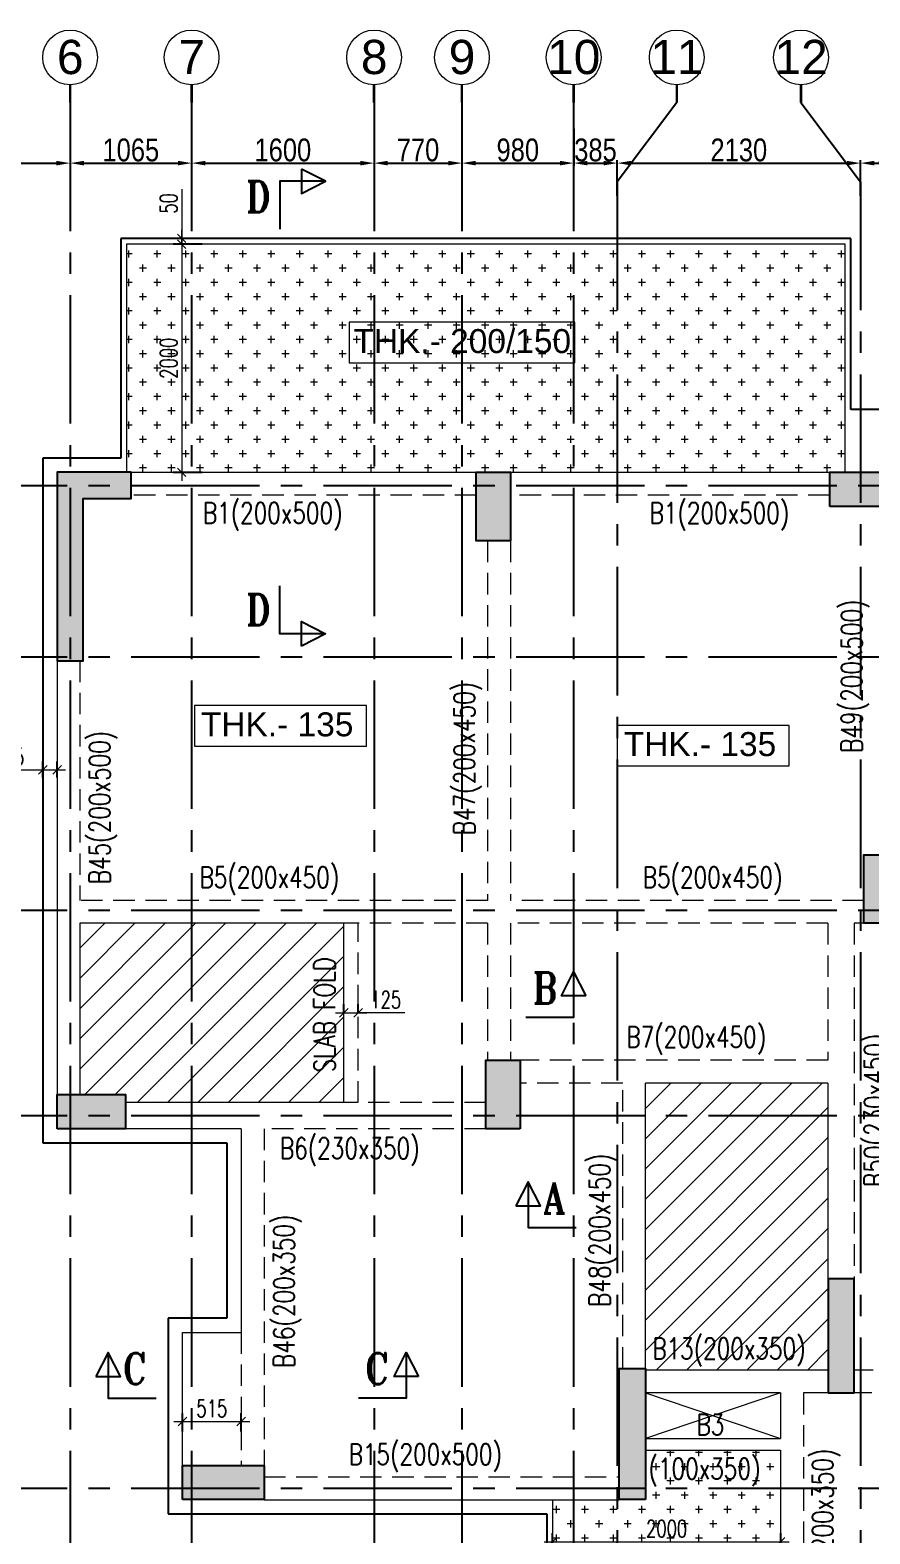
# Model space of a CAD drawing. Header units: millimetres. Extents: x 1255966 to 1543012, y 318612 to 465611.
# Drawn here: x 1376494 to 1383859, y 357228 to 370403 of the extents above; entities that cross this region are included whole.
import ezdxf
from ezdxf.enums import TextEntityAlignment as Align

# ---------------------------------------------------------------- set-up
doc = ezdxf.new("R2010")
doc.units = ezdxf.units.MM
doc.header["$LTSCALE"] = 500
doc.header["$MEASUREMENT"] = 0
doc.header["$PDMODE"] = 34
doc.linetypes.add('HIDDEN', pattern=[0.375, 0.25, -0.125])
doc.linetypes.add('Site$0$CENTER2', pattern=[1.125, 0.75, -0.125, 0.125, -0.125])
doc.layers.get('Defpoints').update_dxf_attribs({"lineweight": 0})
for name, color, linetype in [('3BEAM NO', 6, 'Continuous'), ('GRID', 7, 'Continuous'), ('GRID DIM', 7, 'Continuous'), ('S-COLUMN-HATCH', 253, 'Continuous'), ('S-FRAMING PLAN', 4, 'Continuous'), ('sec', 31, 'Continuous'), ('T BEAM N', 3, 'Continuous'), ('TEXT-20', 3, 'Continuous'), ('TOWER AREA COLUMN.', 6, 'Continuous')]:
    doc.layers.add(name, color=color, linetype=linetype)
for name, color, linetype, lineweight in [('CALL', 1, 'Continuous', 18), ('CUT OUT', 1, 'Continuous', 13), ('dim-M', 1, 'Continuous', 15), ('GRID NO.', 7, 'Continuous', 20), ('HATCH', 1, 'Continuous', 5), ('TEXT 01', 3, 'Continuous', 15), ('TOWER AREA BEAM..', 3, 'Continuous', 20), ('TOWER COL HATCH', 253, 'Continuous', 20)]:
    doc.layers.add(name, color=color, linetype=linetype, lineweight=lineweight)
doc.layers.add('PROJECTION', color=7, linetype='HIDDEN', true_color=0xff4000)
doc.layers.add('STAIR', color=7, linetype='Continuous', true_color=0x3f4f7f)
doc.styles.add('2MM', font='romans.shx', dxfattribs={"width": 0.7})
doc.styles.add('ABHI', font='arial.ttf')
doc.styles.add('D50', font='arial.ttf', dxfattribs={"width": 0.8})
doc.styles.add('RT', font='romant.shx', dxfattribs={"height": 8})
doc.styles.add('S-T', font='romans.shx')
doc.dimstyles.new('INNER DIM', dxfattribs={"dimtxt": 200, "dimasz": 120, "dimexe": 25, "dimexo": 25, "dimgap": 12, "dimtad": 1, "dimdec": 0, "dimrnd": 5, "dimzin": 0, "dimdsep": 46, "dimtxsty": 'D50', "dimcen": 0.09, "dimdle": 25, "dimclrt": 6, "dimadec": 0, "dimazin": 0, "dimtfac": 1, "dimtdec": 0, "dimtofl": 0, "dimtmove": 1, "dimatfit": 3, "dimfxl": 75, "dimtolj": 1, "dimtzin": 0, "dimarcsym": 0})
doc.dimstyles.new('RAJESH', dxfattribs={"dimtxt": 200, "dimasz": 180, "dimexe": 100, "dimexo": 250, "dimgap": 50, "dimtad": 2, "dimdec": 0, "dimrnd": 5, "dimzin": 1, "dimdsep": 46, "dimtxsty": '2MM', "dimblk": 'OBLIQUE', "dimcen": 0, "dimdle": 100, "dimclrd": 1, "dimclre": 1, "dimclrt": 3, "dimadec": 0, "dimazin": 0, "dimtfac": 1, "dimtdec": 0, "dimtix": 1, "dimtmove": 2, "dimatfit": 3, "dimfxl": 1, "dimtolj": 1, "dimlwd": -1, "dimarcsym": 0})
pattern_1 = [(90, (-1381890.62, -304839.69), (-125, 125), [62.5, -187.5]), (180, (-1381859.37, -304808.44), (-125, -125), [62.5, -187.5])]
pattern_2 = [(45, (-1381890.62, -304839.69), (-132.582521, 132.582521), [])]

# ---------------------------------------------------------------- blocks, each defined once
blk = doc.blocks.new('A$Ca8bcdc7a')
at = {"layer": 'HATCH', "ltscale": 10}
h = blk.add_hatch(dxfattribs=at)
h.set_pattern_fill('CROSS', color=1, scale=500, angle=90)
h.set_pattern_definition(pattern_1)
h.paths.add_polyline_path([(1750, 11000), (-4550, 11000), (-4550, 9000), (-4510, 9000), (-1485, 9000), (-1185, 9000), (1465, 9000), (1750, 9000)])
h = blk.add_hatch(dxfattribs=at)
h.set_pattern_fill('ANSI31', color=1, scale=1500)
h.set_pattern_definition(pattern_2)
h.paths.add_polyline_path([(-4960, 5050), (-4960, 3550), (-4560, 3550), (-4560, 3480), (-2645, 3480), (-2645, 5050)])
h = blk.add_hatch(dxfattribs=at)
h.set_pattern_fill('ANSI31', color=1, scale=1500)
h.set_pattern_definition(pattern_2)
h.paths.add_polyline_path([(1600, 1135), (1600, 1935), (1600, 3650), (0, 3650), (0, 1135)])
h = blk.add_hatch(dxfattribs=at)
h.set_pattern_fill('CROSS', color=1, scale=500, angle=90)
h.set_pattern_definition(pattern_1)
h.paths.add_polyline_path([(1185, 435), (0, 435), (0, 0), (-230, 0), (-815, 0), (-815, -1410), (-25, -1410), (1185, -1410)])
at = {"layer": 'CUT OUT', "color": 1, "ltscale": 10}
for p, q in [((1185, 935), (0, 535)), ((0, 935), (1185, 535))]:
    blk.add_line(p, q, dxfattribs=at)
at = {"layer": 'S-FRAMING PLAN', "color": 3, "linetype": 'ByBlock', "lineweight": 20, "ltscale": 10}
for p, q in [((-1485, 9000), (-4510, 9000)), ((1615, 9000), (-1185, 9000)), ((-5160, 7350), (-5160, 3550)), ((-4960, 5050), (-4960, 3550)), ((-2645, 5050), (-4960, 5050)), ((-2645, 3480), (-2645, 5050)), ((0, 1150), (0, 3650)), ((1600, 3650), (0, 3650)), ((1600, 3650), (1600, 1935)), ((-2645, 3480), (-4560, 3480)), ((-3545, 3250), (-4560, 3250)), ((-3545, 3250), (-3545, 1465)), ((1600, 1135), (0, 1135)), ((1185, 935), (0, 935)), ((1185, 935), (1185, 535)), ((1600, 935), (1385, 935)), ((0, 535), (1185, 535)), ((0, 435), (1185, 435)), ((1185, 435), (1185, -1410)), ((-3345, 0), (-230, 0)), ((-815, 0), (-815, -1410))]:
    blk.add_line(p, q, dxfattribs=at)
for points in [[(1750, 9000), (1750, 11000), (-4550, 11000), (-4550, 9000)], [(-4060, 300), (-4060, 1465), (-3545, 1465)]]:
    blk.add_lwpolyline(points, dxfattribs=at)
at = {"layer": 'TOWER AREA BEAM..', "color": 3, "linetype": 'HIDDEN', "ltscale": 1.5}
for p, q in [((-1485, 8800), (-4510, 8800)), ((1615, 8800), (-1185, 8800)), ((-1385, 8400), (-1385, 5250)), ((-1185, 8400), (-1185, 5250)), ((-4960, 7350), (-4960, 5250)), ((-1385, 5250), (-4960, 5250)), ((1915, 5250), (-1185, 5250)), ((-1385, 5050), (-2645, 5050)), ((-2520, 3480), (-2520, 5050)), ((-1385, 5050), (-1385, 3850)), ((-1185, 5050), (-1185, 3850)), ((1600, 5050), (-1185, 5050)), ((1600, 5050), (1600, 3850)), ((1915, 5050), (1830, 5050)), ((1830, 5050), (1830, 1935)), ((1600, 3850), (-1100, 3850)), ((-200, 3650), (-1100, 3650)), ((-200, 1150), (-200, 3650)), ((-1400, 3480), (-2645, 3480)), ((-1400, 3250), (-3345, 3250)), ((-3345, 3250), (-3345, 300)), ((-3545, 1465), (-3545, 300)), ((5935, 1135), (1830, 1135)), ((1385, 935), (1385, -1410)), ((4235, 935), (1830, 935)), ((-3345, 200), (-230, 200))]:
    blk.add_line(p, q, dxfattribs=at)
blk = doc.blocks.new('GRID MARK')
at = {"layer": 'GRID NO.', "const_width": 50}
blk.add_lwpolyline([(0, -541), (0, -891)], dxfattribs=at)
at = {"layer": 'GRID NO.'}
blk.add_circle((0, 0), 541, dxfattribs=at)
at = {"layer": 'GRID NO.', "style": 'D50', "width": 0.8}
blk.add_attdef('Y1', text='', height=500, dxfattribs=at).set_placement((-33, -267), align=Align.CENTER)
blk = doc.blocks.new('*D15')
at = {"layer": 'Defpoints', "color": 0, "linetype": 'Continuous', "transparency": 16777216}
for p in [(1374411, 258711), (1376846, 258711), (1376846, 258393)]:
    blk.add_point(p, dxfattribs=at)
at = {"layer": 'GRID DIM', "color": 0, "linetype": 'Continuous', "lineweight": -2, "transparency": 16777216}
for p, q in [((1374411, 258686), (1374411, 258368)), ((1376846, 258686), (1376846, 258368))]:
    blk.add_line(p, q, dxfattribs=at)
at = {"layer": 'GRID DIM', "linetype": 'Continuous', "lineweight": -2, "transparency": 16777216}
blk.add_line((1374531, 258393), (1376726, 258393), dxfattribs=at)
at = {"layer": 'GRID DIM', "linetype": 'Continuous', "transparency": 16777216}
for points in [[(1374531, 258413), (1374531, 258373), (1374411, 258393)], [(1376726, 258413), (1376726, 258373), (1376846, 258393)]]:
    blk.add_solid(points, dxfattribs=at)
at = {"layer": 'GRID DIM', "linetype": 'Continuous', "transparency": 16777216, "insert": (1375628, 258507), "char_height": 200, "attachment_point": 5, "style": 'D50'}
blk.add_mtext('\\A1;2435', dxfattribs=at)
blk = doc.blocks.new('*D16')
at = {"layer": 'Defpoints', "color": 0, "linetype": 'Continuous', "transparency": 16777216}
for p in [(1376846, 258711), (1377911, 258711), (1377911, 258393)]:
    blk.add_point(p, dxfattribs=at)
at = {"layer": 'GRID DIM', "color": 0, "linetype": 'Continuous', "lineweight": -2, "transparency": 16777216}
for p, q in [((1376846, 258686), (1376846, 258368)), ((1377911, 258686), (1377911, 258368))]:
    blk.add_line(p, q, dxfattribs=at)
at = {"layer": 'GRID DIM', "linetype": 'Continuous', "lineweight": -2, "transparency": 16777216}
blk.add_line((1376966, 258393), (1377791, 258393), dxfattribs=at)
at = {"layer": 'GRID DIM', "linetype": 'Continuous', "transparency": 16777216}
for points in [[(1376966, 258413), (1376966, 258373), (1376846, 258393)], [(1377791, 258413), (1377791, 258373), (1377911, 258393)]]:
    blk.add_solid(points, dxfattribs=at)
at = {"layer": 'GRID DIM', "linetype": 'Continuous', "transparency": 16777216, "insert": (1377378, 258507), "char_height": 200, "attachment_point": 5, "style": 'D50'}
blk.add_mtext('\\A1;1065', dxfattribs=at)
blk = doc.blocks.new('*D17')
at = {"layer": 'Defpoints', "color": 0, "linetype": 'Continuous', "transparency": 16777216}
for p in [(1377911, 258711), (1379511, 258634), (1379511, 258393)]:
    blk.add_point(p, dxfattribs=at)
at = {"layer": 'GRID DIM', "color": 0, "linetype": 'Continuous', "lineweight": -2, "transparency": 16777216}
for p, q in [((1377911, 258686), (1377911, 258368)), ((1379511, 258609), (1379511, 258368))]:
    blk.add_line(p, q, dxfattribs=at)
at = {"layer": 'GRID DIM', "linetype": 'Continuous', "lineweight": -2, "transparency": 16777216}
blk.add_line((1378031, 258393), (1379391, 258393), dxfattribs=at)
at = {"layer": 'GRID DIM', "linetype": 'Continuous', "transparency": 16777216}
for points in [[(1378031, 258413), (1378031, 258373), (1377911, 258393)], [(1379391, 258413), (1379391, 258373), (1379511, 258393)]]:
    blk.add_solid(points, dxfattribs=at)
at = {"layer": 'GRID DIM', "linetype": 'Continuous', "transparency": 16777216, "insert": (1378711, 258507), "char_height": 200, "attachment_point": 5, "style": 'D50'}
blk.add_mtext('\\A1;1600', dxfattribs=at)
blk = doc.blocks.new('*D18')
at = {"layer": 'Defpoints', "color": 0, "linetype": 'Continuous', "transparency": 16777216}
for p in [(1379511, 258634), (1380281, 258634), (1380281, 258393)]:
    blk.add_point(p, dxfattribs=at)
at = {"layer": 'GRID DIM', "color": 0, "linetype": 'Continuous', "lineweight": -2, "transparency": 16777216}
for p, q in [((1379511, 258609), (1379511, 258368)), ((1380281, 258609), (1380281, 258368))]:
    blk.add_line(p, q, dxfattribs=at)
at = {"layer": 'GRID DIM', "linetype": 'Continuous', "lineweight": -2, "transparency": 16777216}
blk.add_line((1379631, 258393), (1380161, 258393), dxfattribs=at)
at = {"layer": 'GRID DIM', "linetype": 'Continuous', "transparency": 16777216}
for points in [[(1379631, 258413), (1379631, 258373), (1379511, 258393)], [(1380161, 258413), (1380161, 258373), (1380281, 258393)]]:
    blk.add_solid(points, dxfattribs=at)
at = {"layer": 'GRID DIM', "linetype": 'Continuous', "transparency": 16777216, "insert": (1379896, 258507), "char_height": 200, "attachment_point": 5, "style": 'D50'}
blk.add_mtext('\\A1;770', dxfattribs=at)
blk = doc.blocks.new('*D19')
at = {"layer": 'Defpoints', "color": 0, "linetype": 'Continuous', "transparency": 16777216}
for p in [(1380281, 258634), (1381261, 258717), (1381261, 258393)]:
    blk.add_point(p, dxfattribs=at)
at = {"layer": 'GRID DIM', "color": 0, "linetype": 'Continuous', "lineweight": -2, "transparency": 16777216}
for p, q in [((1381261, 258692), (1381261, 258368)), ((1380281, 258609), (1380281, 258368))]:
    blk.add_line(p, q, dxfattribs=at)
at = {"layer": 'GRID DIM', "linetype": 'Continuous', "lineweight": -2, "transparency": 16777216}
blk.add_line((1380401, 258393), (1381141, 258393), dxfattribs=at)
at = {"layer": 'GRID DIM', "linetype": 'Continuous', "transparency": 16777216}
for points in [[(1380401, 258413), (1380401, 258373), (1380281, 258393)], [(1381141, 258413), (1381141, 258373), (1381261, 258393)]]:
    blk.add_solid(points, dxfattribs=at)
at = {"layer": 'GRID DIM', "linetype": 'Continuous', "transparency": 16777216, "insert": (1380771, 258507), "char_height": 200, "attachment_point": 5, "style": 'D50'}
blk.add_mtext('\\A1;980', dxfattribs=at)
blk = doc.blocks.new('*D20')
at = {"layer": 'Defpoints', "color": 0, "linetype": 'Continuous', "transparency": 16777216}
for p in [(1381261, 258717), (1381643, 258393), (1381643, 258082)]:
    blk.add_point(p, dxfattribs=at)
at = {"layer": 'GRID DIM', "color": 0, "linetype": 'Continuous', "lineweight": -2, "transparency": 16777216}
for p, q in [((1381261, 258692), (1381261, 258368)), ((1381643, 258107), (1381643, 258418))]:
    blk.add_line(p, q, dxfattribs=at)
at = {"layer": 'GRID DIM', "linetype": 'Continuous', "lineweight": -2, "transparency": 16777216}
blk.add_line((1381381, 258393), (1381523, 258393), dxfattribs=at)
at = {"layer": 'GRID DIM', "linetype": 'Continuous', "transparency": 16777216}
for points in [[(1381381, 258413), (1381381, 258373), (1381261, 258393)], [(1381523, 258413), (1381523, 258373), (1381643, 258393)]]:
    blk.add_solid(points, dxfattribs=at)
at = {"layer": 'GRID DIM', "linetype": 'Continuous', "transparency": 16777216, "insert": (1381452, 258507), "char_height": 200, "attachment_point": 5, "style": 'D50'}
blk.add_mtext('\\A1;385', dxfattribs=at)
blk = doc.blocks.new('*D21')
at = {"layer": 'Defpoints', "color": 0, "linetype": 'Continuous', "transparency": 16777216}
for p in [(1383776, 258393), (1381643, 258082), (1383776, 258082)]:
    blk.add_point(p, dxfattribs=at)
at = {"layer": 'GRID DIM', "color": 0, "linetype": 'Continuous', "lineweight": -2, "transparency": 16777216}
for p, q in [((1381643, 258107), (1381643, 258418)), ((1383776, 258107), (1383776, 258418))]:
    blk.add_line(p, q, dxfattribs=at)
at = {"layer": 'GRID DIM', "linetype": 'Continuous', "lineweight": -2, "transparency": 16777216}
blk.add_line((1381763, 258393), (1383656, 258393), dxfattribs=at)
at = {"layer": 'GRID DIM', "linetype": 'Continuous', "transparency": 16777216}
for points in [[(1381763, 258413), (1381763, 258373), (1381643, 258393)], [(1383656, 258413), (1383656, 258373), (1383776, 258393)]]:
    blk.add_solid(points, dxfattribs=at)
at = {"layer": 'GRID DIM', "linetype": 'Continuous', "transparency": 16777216, "insert": (1382709, 258507), "char_height": 200, "attachment_point": 5, "style": 'D50'}
blk.add_mtext('\\A1;2130', dxfattribs=at)
blk = doc.blocks.new('*D22')
at = {"layer": 'Defpoints', "color": 0, "linetype": 'Continuous', "transparency": 16777216}
for p in [(1384106, 258393), (1383776, 258082), (1384106, 258082)]:
    blk.add_point(p, dxfattribs=at)
at = {"layer": 'GRID DIM', "linetype": 'Continuous', "lineweight": -2, "transparency": 16777216}
for p, q in [((1383941, 258393), (1383984, 258538)), ((1383984, 258538), (1384361, 258538)), ((1383896, 258393), (1383986, 258393))]:
    blk.add_line(p, q, dxfattribs=at)
at = {"layer": 'GRID DIM', "color": 0, "linetype": 'Continuous', "lineweight": -2, "transparency": 16777216}
for p, q in [((1383776, 258107), (1383776, 258418)), ((1384106, 258107), (1384106, 258418))]:
    blk.add_line(p, q, dxfattribs=at)
at = {"layer": 'GRID DIM', "linetype": 'Continuous', "transparency": 16777216}
for points in [[(1383896, 258413), (1383896, 258373), (1383776, 258393)], [(1383986, 258413), (1383986, 258373), (1384106, 258393)]]:
    blk.add_solid(points, dxfattribs=at)
at = {"layer": 'GRID DIM', "linetype": 'Continuous', "transparency": 16777216, "insert": (1384173, 258653), "char_height": 200, "attachment_point": 5, "style": 'D50'}
blk.add_mtext('\\A1;330', dxfattribs=at)
blk = doc.blocks.new('_Oblique')
at = {"color": 0, "linetype": 'ByBlock', "lineweight": -2}
blk.add_line((-0.5, -0.5), (0.5, 0.5), dxfattribs=at)
blk = doc.blocks.new('*D78')
at = {"layer": 'Defpoints', "color": 0, "ltscale": 100, "transparency": 16777216}
for p in [(1379371, 361793), (1379246, 361757), (1379371, 361757)]:
    blk.add_point(p, dxfattribs=at)
at = {"layer": 'dim-M', "color": 1, "ltscale": 100, "transparency": 16777216}
for p, q in [((1379171, 361793), (1379446, 361793)), ((1379781, 361793), (1379371, 361793))]:
    blk.add_line(p, q, dxfattribs=at)
at = {"layer": 'dim-M', "color": 1, "lineweight": -2, "ltscale": 100, "transparency": 16777216}
for p, q in [((1379246, 361797), (1379246, 361868)), ((1379371, 361797), (1379371, 361868))]:
    blk.add_line(p, q, dxfattribs=at)
at = {"layer": 'dim-M', "color": 1, "ltscale": 100, "transparency": 16777216, "xscale": 75, "yscale": 75, "zscale": 75, "rotation": 180}
blk.add_blockref('_Oblique', (1379246, 361793), dxfattribs=at)
at = {"layer": 'dim-M', "color": 1, "ltscale": 100, "transparency": 16777216, "xscale": 75, "yscale": 75, "zscale": 75}
blk.add_blockref('_Oblique', (1379371, 361793), dxfattribs=at)
at = {"layer": 'dim-M', "color": 3, "ltscale": 100, "transparency": 16777216, "insert": (1379613, 361908), "char_height": 150, "attachment_point": 5, "style": '2MM'}
blk.add_mtext('\\A1;125', dxfattribs=at)
blk = doc.blocks.new('3tgra')
at = {"layer": 'TOWER COL HATCH'}
h = blk.add_hatch(color=253, dxfattribs=at)
h.dxf.hatch_style = 1
h.paths.add_polyline_path([(1377381, 95142), (1376731, 95142), (1376731, 93492), (1376961, 93492), (1376961, 94912), (1377381, 94912)])
h = blk.add_hatch(color=253, dxfattribs=at)
h.dxf.hatch_style = 1
h.paths.add_polyline_path([(1380706, 94542), (1380406, 94542), (1380406, 95142), (1380706, 95142)])
h = blk.add_hatch(color=253, dxfattribs=at)
h.dxf.hatch_style = 1
h.paths.add_polyline_path([(1383506, 94842), (1383506, 95142), (1384106, 95142), (1384106, 94842)])
h = blk.add_hatch(color=253, dxfattribs=at)
h.dxf.hatch_style = 1
h.paths.add_polyline_path([(1384106, 91192), (1383806, 91192), (1383806, 91792), (1384106, 91792)])
h = blk.add_hatch(color=253, dxfattribs=at)
h.dxf.hatch_style = 1
h.paths.add_polyline_path([(1380791, 89392), (1380491, 89392), (1380491, 89992), (1380791, 89992)])
h = blk.add_hatch(color=253, dxfattribs=at)
h.dxf.hatch_style = 1
h.paths.add_polyline_path([(1376731, 89392), (1376731, 89692), (1377331, 89692), (1377331, 89392)])
h = blk.add_hatch(color=253, dxfattribs=at)
h.dxf.hatch_style = 1
h.paths.add_polyline_path([(1383491, 87077), (1383721, 87077), (1383721, 88077), (1383491, 88077)])
h = blk.add_hatch(color=253, dxfattribs=at)
h.dxf.hatch_style = 1
h.paths.add_polyline_path([(1381891, 86142), (1381661, 86142), (1381661, 87292), (1381891, 87292)])
h = blk.add_hatch(color=253, dxfattribs=at)
h.dxf.hatch_style = 1
h.paths.add_polyline_path([(1377831, 86142), (1377831, 86442), (1378546, 86442), (1378546, 86142)])
at = {"layer": 'TOWER AREA COLUMN.', "color": 4}
blk.add_lwpolyline([(1377381, 95142), (1376731, 95142), (1376731, 93492), (1376961, 93492), (1376961, 94912), (1377381, 94912), (1377381, 95142)], dxfattribs=at)
for points in [[(1380706, 94542), (1380406, 94542), (1380406, 95142), (1380706, 95142)], [(1383506, 94842), (1383506, 95142), (1384106, 95142), (1384106, 94842)], [(1384106, 91192), (1383806, 91192), (1383806, 91792), (1384106, 91792)], [(1380791, 89392), (1380491, 89392), (1380491, 89992), (1380791, 89992)], [(1376731, 89392), (1376731, 89692), (1377331, 89692), (1377331, 89392)], [(1383491, 87077), (1383721, 87077), (1383721, 88077), (1383491, 88077)], [(1381891, 86142), (1381661, 86142), (1381661, 87292), (1381891, 87292)], [(1377831, 86142), (1377831, 86442), (1378546, 86442), (1378546, 86142)]]:
    blk.add_lwpolyline(points, close=True, dxfattribs=at)
blk = doc.blocks.new('*D568')
at = {"layer": 'Defpoints', "color": 0, "ltscale": 100, "transparency": 16777216}
for p in [(1378042, 368528), (1377824, 366528), (1378042, 366528)]:
    blk.add_point(p, dxfattribs=at)
at = {"layer": 'dim-M', "color": 1, "lineweight": -2, "ltscale": 100, "transparency": 16777216}
for p, q in [((1378002, 368528), (1377749, 368528)), ((1378002, 366528), (1377749, 366528))]:
    blk.add_line(p, q, dxfattribs=at)
at = {"layer": 'dim-M', "color": 1, "ltscale": 100, "transparency": 16777216}
blk.add_line((1377824, 368603), (1377824, 366453), dxfattribs=at)
at = {"layer": 'dim-M', "color": 1, "ltscale": 100, "transparency": 16777216, "xscale": 75, "yscale": 75, "zscale": 75}
for p, rotation in [((1377824, 368528), 90), ((1377824, 366528), 270)]:
    blk.add_blockref('_Oblique', p, dxfattribs=dict(at, rotation=rotation))
at = {"layer": 'dim-M', "color": 3, "ltscale": 100, "transparency": 16777216, "insert": (1377709, 367528), "char_height": 150, "attachment_point": 5, "rotation": 90, "style": '2MM'}
blk.add_mtext('\\A1;2000', dxfattribs=at)
blk = doc.blocks.new('*D598')
at = {"layer": 'Defpoints', "color": 0, "ltscale": 100, "transparency": 16777216}
for p in [(1378346, 358212), (1377831, 358086), (1378346, 358086)]:
    blk.add_point(p, dxfattribs=at)
at = {"layer": 'dim-M', "color": 1, "lineweight": -2, "ltscale": 100, "transparency": 16777216}
for p, q in [((1377831, 358126), (1377831, 358287)), ((1378346, 358126), (1378346, 358287))]:
    blk.add_line(p, q, dxfattribs=at)
at = {"layer": 'dim-M', "color": 1, "ltscale": 100, "transparency": 16777216}
blk.add_line((1377756, 358212), (1378421, 358212), dxfattribs=at)
at = {"layer": 'dim-M', "color": 1, "ltscale": 100, "transparency": 16777216, "xscale": 75, "yscale": 75, "zscale": 75, "rotation": 180}
blk.add_blockref('_Oblique', (1377831, 358212), dxfattribs=at)
at = {"layer": 'dim-M', "color": 1, "ltscale": 100, "transparency": 16777216, "xscale": 75, "yscale": 75, "zscale": 75}
blk.add_blockref('_Oblique', (1378346, 358212), dxfattribs=at)
at = {"layer": 'dim-M', "color": 3, "ltscale": 100, "transparency": 16777216, "insert": (1378088, 358327), "char_height": 150, "attachment_point": 5, "style": '2MM'}
blk.add_mtext('\\A1;515', dxfattribs=at)
blk = doc.blocks.new('*D687')
at = {"layer": 'Defpoints', "color": 0, "ltscale": 100, "transparency": 16777216}
for p in [(1381076, 357040), (1383076, 357159), (1383076, 357040)]:
    blk.add_point(p, dxfattribs=at)
at = {"layer": 'dim-M', "color": 1, "lineweight": -2, "ltscale": 100, "transparency": 16777216}
for p, q in [((1381076, 357080), (1381076, 357234)), ((1383076, 357080), (1383076, 357234))]:
    blk.add_line(p, q, dxfattribs=at)
at = {"layer": 'dim-M', "color": 1, "ltscale": 100, "transparency": 16777216}
blk.add_line((1381001, 357159), (1383151, 357159), dxfattribs=at)
at = {"layer": 'dim-M', "color": 1, "ltscale": 100, "transparency": 16777216, "xscale": 75, "yscale": 75, "zscale": 75, "rotation": 180}
blk.add_blockref('_Oblique', (1381076, 357159), dxfattribs=at)
at = {"layer": 'dim-M', "color": 1, "ltscale": 100, "transparency": 16777216, "xscale": 75, "yscale": 75, "zscale": 75}
blk.add_blockref('_Oblique', (1383076, 357159), dxfattribs=at)
at = {"layer": 'dim-M', "color": 3, "ltscale": 100, "transparency": 16777216, "insert": (1382076, 357274), "char_height": 150, "attachment_point": 5, "style": '2MM'}
blk.add_mtext('\\A1;2000', dxfattribs=at)
blk = doc.blocks.new('*D689')
at = {"layer": 'Defpoints', "color": 0, "ltscale": 100, "transparency": 16777216}
for p in [(1376731, 363921), (1376606, 363816), (1376731, 363816)]:
    blk.add_point(p, dxfattribs=at)
at = {"layer": 'dim-M', "color": 1, "ltscale": 100, "transparency": 16777216}
for p, q in [((1376141, 363921), (1376606, 363921)), ((1376531, 363921), (1376806, 363921))]:
    blk.add_line(p, q, dxfattribs=at)
at = {"layer": 'dim-M', "color": 1, "lineweight": -2, "ltscale": 100, "transparency": 16777216}
for p, q in [((1376606, 363856), (1376606, 363996)), ((1376731, 363856), (1376731, 363996))]:
    blk.add_line(p, q, dxfattribs=at)
at = {"layer": 'dim-M', "color": 1, "ltscale": 100, "transparency": 16777216, "xscale": 75, "yscale": 75, "zscale": 75, "rotation": 180}
blk.add_blockref('_Oblique', (1376606, 363921), dxfattribs=at)
at = {"layer": 'dim-M', "color": 1, "ltscale": 100, "transparency": 16777216, "xscale": 75, "yscale": 75, "zscale": 75}
blk.add_blockref('_Oblique', (1376731, 363921), dxfattribs=at)
at = {"layer": 'dim-M', "color": 3, "ltscale": 100, "transparency": 16777216, "insert": (1376308, 364036), "char_height": 150, "attachment_point": 5, "style": '2MM'}
blk.add_mtext('\\A1;125', dxfattribs=at)
blk = doc.blocks.new('*D707')
at = {"layer": 'Defpoints', "color": 0, "ltscale": 100, "transparency": 16777216}
for p in [(1377824, 368578), (1378042, 368578), (1378042, 368528)]:
    blk.add_point(p, dxfattribs=at)
at = {"layer": 'dim-M', "color": 1, "ltscale": 100, "transparency": 16777216}
for p, q in [((1377824, 369009), (1377824, 368578)), ((1377824, 368578), (1377824, 368653)), ((1377824, 368528), (1377824, 368578)), ((1377824, 368528), (1377824, 368578)), ((1377824, 368528), (1377824, 368453))]:
    blk.add_line(p, q, dxfattribs=at)
at = {"layer": 'dim-M', "color": 1, "lineweight": -2, "ltscale": 100, "transparency": 16777216}
for p, q in [((1378002, 368578), (1377749, 368578)), ((1378002, 368528), (1377749, 368528))]:
    blk.add_line(p, q, dxfattribs=at)
at = {"layer": 'dim-M', "color": 1, "ltscale": 100, "transparency": 16777216, "xscale": 75, "yscale": 75, "zscale": 75}
for p, rotation in [((1377824, 368578), 270), ((1377824, 368528), 90)]:
    blk.add_blockref('_Oblique', p, dxfattribs=dict(at, rotation=rotation))
at = {"layer": 'dim-M', "color": 3, "ltscale": 100, "transparency": 16777216, "insert": (1377709, 368884), "char_height": 150, "attachment_point": 5, "rotation": 90, "style": '2MM'}
blk.add_mtext('\\A1;50', dxfattribs=at)
blk = doc.blocks.new('A$C23cda4c2')
at = {"layer": 'CALL', "color": 7, "linetype": 'Continuous', "ltscale": 10}
blk.add_lwpolyline([(754, 0), (-754, 0), (-754, -355), (754, -355)], close=True, dxfattribs=at)
at = {"layer": 'TEXT 01', "color": 2, "linetype": 'Continuous', "style": 'ABHI'}
blk.add_text('THK.- 135', height=210, dxfattribs=at).set_placement((-697, -269, -4))
blk = doc.blocks.new('EEE')
at = {"layer": 'GRID', "color": 16, "linetype": 'Site$0$CENTER2', "ltscale": 3}
for points in [[(1376845.6, 258923.2), (1376845.6, 223711.9)], [(1377910.6, 258923.2), (1377910.6, 223711.9)], [(1379510.6, 258923.2), (1379510.6, 223711.9)], [(1380280.6, 258923.2), (1380280.6, 223711.9)], [(1381260.6, 258923.2), (1381260.6, 223711.9)], [(1382164.8, 258923.2), (1381643.1, 258229.8), (1381643.1, 223711.9)], [(1383253.9, 258923.2), (1383775.6, 258229.8), (1383775.6, 223711.9)], [(1363880.9, 255568.6), (1442964.5, 255568.6)], [(1363880.9, 254068.6), (1442964.5, 254068.6)], [(1363880.9, 251848.8), (1442964.5, 251848.8)], [(1363880.9, 250048.6), (1442964.5, 250048.6)], [(1363880.9, 246783.6), (1442964.5, 246783.6)]]:
    blk.add_lwpolyline(points, dxfattribs=at)
at = {"layer": 'GRID NO.'}
ref = blk.add_blockref('GRID MARK', (1376845.6, 259318.5), dxfattribs=dict(at, xscale=0.4435200000032785, yscale=0.4435200000032785, zscale=0.4435200000032785))
ref.add_attrib('Y1', '6', dxfattribs={"height": 300, "style": 'D50'}).set_placement((1376846.7, 259172.9), align=Align.CENTER)
ref = blk.add_blockref('GRID MARK', (1377910.6, 259318.5), dxfattribs=dict(at, xscale=0.4435200000032785, yscale=0.4435200000032785, zscale=0.4435200000032785))
ref.add_attrib('Y1', '7', dxfattribs={"height": 300, "style": 'D50'}).set_placement((1377911.7, 259172.9), align=Align.CENTER)
ref = blk.add_blockref('GRID MARK', (1379510.6, 259318.5), dxfattribs=dict(at, xscale=0.4435200000032785, yscale=0.4435200000032785, zscale=0.4435200000032785))
ref.add_attrib('Y1', '8', dxfattribs={"height": 300, "style": 'D50'}).set_placement((1379511.7, 259172.9), align=Align.CENTER)
ref = blk.add_blockref('GRID MARK', (1380280.6, 259318.5), dxfattribs=dict(at, xscale=0.4435200000032785, yscale=0.4435200000032785, zscale=0.4435200000032785))
ref.add_attrib('Y1', '9', dxfattribs={"height": 300, "style": 'D50'}).set_placement((1380281.7, 259172.9), align=Align.CENTER)
ref = blk.add_blockref('GRID MARK', (1381260.6, 259318.5), dxfattribs=dict(at, xscale=0.4435200000032785, yscale=0.4435200000032785, zscale=0.4435200000032785))
ref.add_attrib('Y1', '10', dxfattribs={"height": 300, "style": 'D50'}).set_placement((1381261.7, 259172.9), align=Align.CENTER)
ref = blk.add_blockref('GRID MARK', (1382164.8, 259318.5), dxfattribs=dict(at, xscale=0.4435200000032785, yscale=0.4435200000032785, zscale=0.4435200000032785))
ref.add_attrib('Y1', '11', dxfattribs={"height": 300, "style": 'D50'}).set_placement((1382165.9, 259172.9), align=Align.CENTER)
ref = blk.add_blockref('GRID MARK', (1383253.9, 259318.5), dxfattribs=dict(at, xscale=0.4435200000032785, yscale=0.4435200000032785, zscale=0.4435200000032785))
ref.add_attrib('Y1', '12', dxfattribs={"height": 300, "style": 'D50'}).set_placement((1383255, 259172.9), align=Align.CENTER)
at = {"layer": 'GRID DIM', "color": 0, "linetype": 'Continuous'}
for base, p1, p2, picture, middle in [((1384105.6, 258393.3), (1383775.6, 258082.3), (1384105.6, 258082.3), '*D22', (1383996.2, 258652.6)), ((1376845.6, 258393.3), (1374410.6, 258710.6), (1376845.6, 258710.6), '*D15', (1375628.1, 258507.5)), ((1377910.6, 258393.3), (1376845.6, 258710.6), (1377910.6, 258710.6), '*D16', (1377378.1, 258507.4)), ((1379510.6, 258393.3), (1377910.6, 258710.6), (1379510.6, 258634.5), '*D17', (1378710.6, 258507.4)), ((1380280.6, 258393.3), (1379510.6, 258634.5), (1380280.6, 258634.5), '*D18', (1379895.6, 258507.4)), ((1381260.6, 258393.3), (1380280.6, 258634.5), (1381260.6, 258716.7), '*D19', (1380770.6, 258507.4)), ((1381643.130711, 258393.277289), (1381260.63071, 258716.710013), (1381643.130711, 258082.342293), '*D20', (1381451.880711, 258507.460099)), ((1383775.6307114, 258393.2772886), (1381643.1307114, 258082.3422927), (1383775.6307114, 258082.3422927), '*D21', (1382709.3807114, 258507.460099))]:
    dim = blk.add_linear_dim(base=base, p1=p1, p2=p2, dimstyle='INNER DIM', override={"dimclrd": 256, "dimclrt": 256}, dxfattribs=at)
    dim.commit()
    dim.dimension.update_dxf_attribs({"geometry": picture, "text_midpoint": middle})

msp = doc.modelspace()

# ---------------------------------------------------------------- linework, layer by layer
at = {"layer": 'CALL', "color": 7, "linetype": 'Continuous', "ltscale": 10}
msp.add_lwpolyline([(1381270.5, 367842.4), (1379291.3, 367842.4), (1379291.3, 367487), (1381270.5, 367487)], close=True, dxfattribs=at)
at = {"layer": 'PROJECTION', "ltscale": 750}
msp.add_lwpolyline([(1399970.6, 364857.9), (1394765.6, 364857.9), (1394765.6, 363237.9), (1389875.6, 363237.9), (1389875.6, 364337.9), (1388105.6, 364337.9), (1388105.6, 367077.7), (1383690.6, 367077.7), (1383690.6, 368577.7), (1377290.6, 368577.7), (1377290.6, 366652.7), (1376605.6, 366652.7), (1376605.6, 360652.7), (1378220.6, 360652.7), (1378220.6, 359117.7), (1377705.6, 359117.7), (1377705.6, 357402.7), (1381025.6, 357402.7), (1381025.6, 356117.7)], dxfattribs=at)
at = {"layer": 'sec', "color": 4}
for points in [[(1378875, 369185.2), (1378875, 368970.9), (1379083.7, 369078), (1378875, 369185.2)], [(1379083.7, 369078), (1378684.8, 369078), (1378684.8, 368658)], [(1379083.7, 365113.7), (1378684.8, 365113.7), (1378684.8, 365533.8)], [(1378875, 365006.6), (1378875, 365220.9), (1379083.7, 365113.7), (1378875, 365006.6)], [(1381260.6, 362150.9), (1381260.6, 361752), (1380840.6, 361752)], [(1381367.8, 361942.2), (1381153.5, 361942.2), (1381260.6, 362150.9), (1381367.8, 361942.2)], [(1380754.3, 360102.9), (1380968.6, 360102.9), (1380861.5, 360311.5), (1380754.3, 360102.9)], [(1380861.5, 360311.5), (1380861.5, 359912.7), (1381281.5, 359912.7)], [(1377071.7, 358607.4), (1377286, 358607.4), (1377178.8, 358816.1), (1377071.7, 358607.4)], [(1377178.8, 358816.1), (1377178.8, 358417.2), (1377598.8, 358417.2)], [(1379792.7, 358816.1), (1379792.7, 358417.2), (1379372.7, 358417.2)], [(1379899.8, 358607.4), (1379685.5, 358607.4), (1379792.7, 358816.1), (1379899.8, 358607.4)]]:
    msp.add_lwpolyline(points, dxfattribs=at)

# ---------------------------------------------------------------- block references
at = {"layer": 'CUT OUT', "color": 4}
msp.add_blockref('3tgra', (0, 271386.2), dxfattribs=at)
at = {"layer": 'GRID', "color": 4}
msp.add_blockref('EEE', (0, 110844.1), dxfattribs=at)
at = {"layer": 'S-COLUMN-HATCH', "color": 4, "ltscale": 10}
msp.add_blockref('A$Ca8bcdc7a', (1381890.6, 357527.7), dxfattribs=at)
at = {"layer": 'STAIR', "color": 4, "ltscale": 10}
for p in [(1378689.7, 364484.3), (1382397.2, 364311.3)]:
    msp.add_blockref('A$C23cda4c2', p, dxfattribs=at)

# ---------------------------------------------------------------- texts
at = {"layer": '3BEAM NO', "color": 4, "lineweight": 0, "style": 'S-T', "width": 0.75}
msp.add_text('SLAB FOLD', height=185, rotation=90, dxfattribs=at).set_placement((1379168.9, 361271.6, 2.2))
at = {"layer": 'T BEAM N', "color": 7, "lineweight": 0, "style": 'S-T', "width": 0.75}
for s, p in [('B1(200x500)', (1378009.2, 366078.8)), ('B1(200x500)', (1381926.5, 366078.8)), ('B5(200x450)', (1377980.2, 362888.5)), ('B5(200x450)', (1381866.4, 362888.5)), ('B7(200x450)', (1381723.6, 361488.5)), ('B6(230x350)', (1378685, 360514.4)), ('B13(200x350)', (1381950.2, 358759.4)), ('B3', (1382337.5, 358093)), ('B15(200x500)', (1379287.7, 357832.8)), ('(100x350)', (1381917.1, 357707.6))]:
    msp.add_text(s, height=185, dxfattribs=at).set_placement(p)
for s, p in [('B49(200x500)', (1383789.9, 364071.8)), ('B47(200x450)', (1380395.2, 363349.7)), ('B45(200x500)', (1377196.2, 362920.1)), ('B50(230x450)', (1383993.6, 360267.8)), ('B48(200x450)', (1381580.2, 359217.1)), ('B46(200x350)', (1378812.8, 358682.2)), ('B51(200x350)', (1383535.9, 356632.3))]:
    msp.add_text(s, height=185, rotation=90, dxfattribs=at).set_placement(p)
at = {"layer": 'TEXT 01', "color": 2, "linetype": 'Continuous', "style": 'ABHI'}
msp.add_text('THK.- 200/150', height=210, dxfattribs=at).set_placement((1379330.2, 367573.1, -4.5))
at = {"layer": 'TEXT-20', "color": 4, "lineweight": 20, "ltscale": 0.2, "style": 'RT', "width": 0.85}
for s, p in [('D', (1378386.5, 368806.8)), ('D', (1378386.5, 365188.2)), ('B', (1380900.1, 361874.7)), ('A', (1380990.7, 360035.3)), ('C', (1377308, 358539.9)), ('C', (1379432.2, 358539.9))]:
    msp.add_text(s, height=272.2, dxfattribs=at).set_placement(p)

# ---------------------------------------------------------------- dimensions: what is measured, and where the dimension line sits
at = {"layer": 'dim-M', "ltscale": 100}
dim = msp.add_linear_dim(base=(1377823.6, 368577.7), p1=(1378041.8, 368527.7), p2=(1378041.8, 368577.7), angle=90, dimstyle='RAJESH', override={"dimtxt": 150, "dimasz": 75, "dimexe": 75, "dimexo": 40, "dimgap": 40, "dimdle": 75, "dimtmove": 1}, dxfattribs=at)
dim.commit()
dim.dimension.update_dxf_attribs({"geometry": '*D707', "text_midpoint": (1377823.6, 368883.8), "dimtype": 160})
dim = msp.add_linear_dim(base=(1377823.6, 366527.7), p1=(1378041.8, 368527.7), p2=(1378041.8, 366527.7), angle=90, dimstyle='RAJESH', override={"dimtxt": 150, "dimasz": 75, "dimexe": 75, "dimexo": 40, "dimgap": 40, "dimdle": 75, "dimtmove": 1}, dxfattribs=at)
dim.commit()
dim.dimension.update_dxf_attribs({"geometry": '*D568', "text_midpoint": (1377708.6, 367527.7)})
for base, p1, p2, picture, middle in [((1376730.6, 363920.9), (1376605.6, 363816.4), (1376730.6, 363816.4), '*D689', (1376308.2, 364010.5)), ((1379370.6, 361792.7), (1379245.6, 361756.8), (1379370.6, 361756.8), '*D78', (1379613.1, 361907.7))]:
    dim = msp.add_linear_dim(base=base, p1=p1, p2=p2, dimstyle='RAJESH', override={"dimtxt": 150, "dimasz": 75, "dimexe": 75, "dimexo": 40, "dimgap": 40, "dimdle": 75, "dimtmove": 1}, dxfattribs=at)
    dim.commit()
    dim.dimension.update_dxf_attribs({"geometry": picture, "text_midpoint": middle, "dimtype": 160})
for base, p1, p2, picture, middle in [((1378345.6, 358211.6), (1377830.6, 358086.4), (1378345.6, 358086.4), '*D598', (1378088.1, 358326.6)), ((1383075.6, 357159.3), (1381075.6, 357040.2), (1383075.6, 357040.2), '*D687', (1382075.6, 357274.3))]:
    dim = msp.add_linear_dim(base=base, p1=p1, p2=p2, dimstyle='RAJESH', override={"dimtxt": 150, "dimasz": 75, "dimexe": 75, "dimexo": 40, "dimgap": 40, "dimdle": 75, "dimtmove": 1}, dxfattribs=at)
    dim.commit()
    dim.dimension.update_dxf_attribs({"geometry": picture, "text_midpoint": middle})

doc.saveas('drawing.dxf')
